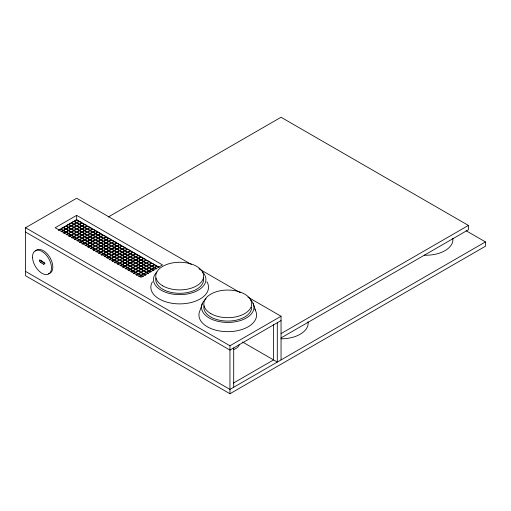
<?xml version="1.0" encoding="UTF-8"?>
<svg xmlns="http://www.w3.org/2000/svg" width="511" height="511" viewBox="0 0 511 511"><rect width="100%" height="100%" fill="white"/><g stroke="black" fill="none" stroke-linecap="round" stroke-linejoin="round"><path stroke-width="0.77" d="M202.401 303.387L199.897 310.745A28.833 16.646 0 0 0 228.877 331.658A28.833 16.646 0 0 0 254.951 309.506M43.633 264.232L44.521 263.657L44.521 262.807L39.488 259.901L39.488 260.872L40.375 262.354L43.633 264.232L44.974 263.452L41.717 261.575L41.129 260.591M466.115 230.742L485.45 241.907L485.45 246.232L229.95 393.745L25.55 275.736L25.55 227.746L76.65 198.242L191.28 264.423M76.65 215.355L55.188 227.746L141.023 277.301L162.485 264.915L76.65 215.355L76.65 219.679L159.049 267.259M58.541 230.135L76.65 219.679M108.191 217.047L281.037 117.255L468.402 225.428L468.402 229.758L281.037 337.931M39.488 260.872L40.829 260.099M40.375 262.354L42.387 261.191M80.674 242.137L98.106 232.071M102.13 254.529L119.568 244.462M123.592 266.914L141.023 256.848M25.55 227.746L229.95 345.755L281.05 316.252L281.05 359.916M281.05 320.576L229.95 350.08L25.55 232.071M281.037 333.606L468.402 225.428M233.355 383.122L273.557 359.916L273.557 324.511M485.45 241.907L229.95 389.42L25.55 271.411M198.875 268.805L240.311 292.726M247.905 297.115L281.05 316.252M242.463 341.968L277.301 362.082L277.301 322.741M253.086 303.336L255.589 310.688M233.699 347.914L233.699 387.255M229.95 345.755L229.95 393.745M35.393 251.086A13.388 7.729 60 0 1 50.084 257.812A13.388 7.729 60 0 1 48.379 273.768M120.417 265.861A1.897 1.092 0 0 1 123.592 265.369A1.897 1.092 0 0 0 126.76 264.877A1.897 1.092 0 0 0 124.441 263.535A1.897 1.092 0 0 0 123.592 265.369A1.897 1.092 0 0 1 122.742 267.202M123.1 267.406A1.897 1.092 0 0 1 126.274 266.914A1.897 1.092 0 0 0 129.443 266.423A1.897 1.092 0 0 0 127.124 265.088A1.897 1.092 0 0 0 126.274 266.914A1.897 1.092 0 0 1 125.419 268.748M117.734 264.308A1.897 1.092 0 0 1 120.724 263.727A1.897 1.092 0 0 1 120.513 265.541M104.512 256.305A1.897 1.092 0 0 1 107.495 256.075A1.897 1.092 0 0 0 110.67 255.583A1.897 1.092 0 0 0 108.345 254.242A1.897 1.092 0 0 0 107.495 256.075A1.897 1.092 0 0 1 107.099 257.8M107.003 258.112A1.897 1.092 0 0 1 109.993 257.531A1.897 1.092 0 0 1 109.782 259.345M114.988 263.044A1.897 1.092 0 0 1 117.83 262.098A1.897 1.092 0 0 1 117.83 263.995M101.574 255.302A1.897 1.092 0 0 1 104.423 254.35A1.897 1.092 0 0 1 104.423 256.247M98.891 253.75A1.897 1.092 0 0 1 100.622 252.664A1.897 1.092 0 0 1 102.66 253.565A1.897 1.092 0 0 1 101.28 254.81M112.305 261.498A1.897 1.092 0 0 1 114.036 260.406A1.897 1.092 0 0 1 116.067 261.306A1.897 1.092 0 0 1 114.694 262.552M109.622 259.946A1.897 1.092 0 0 1 111.353 258.853A1.897 1.092 0 0 1 113.385 259.76A1.897 1.092 0 0 1 112.011 261.006M77.685 240.815A1.897 1.092 0 0 1 80.974 240.815A1.897 1.092 0 0 1 79.333 242.457M80.368 242.367A1.897 1.092 0 0 1 83.657 242.367A1.897 1.092 0 0 1 82.009 244.009M74.817 239.531A1.897 1.092 0 0 1 77.991 239.039A1.897 1.092 0 0 0 81.16 238.548A1.897 1.092 0 0 0 78.841 237.206A1.897 1.092 0 0 0 77.991 239.039A1.897 1.092 0 0 1 77.135 240.873M61.403 231.79A1.897 1.092 0 0 1 64.578 231.298A1.897 1.092 0 0 0 67.752 230.806A1.897 1.092 0 0 0 65.427 229.465A1.897 1.092 0 0 0 64.578 231.298A1.897 1.092 0 0 1 63.728 233.131M64.086 233.335A1.897 1.092 0 0 1 67.26 232.844A1.897 1.092 0 0 0 70.435 232.352A1.897 1.092 0 0 0 68.11 231.017A1.897 1.092 0 0 0 67.26 232.844A1.897 1.092 0 0 1 66.411 234.677M72.134 237.985A1.897 1.092 0 0 1 75.309 237.494A1.897 1.092 0 0 0 78.477 237.002A1.897 1.092 0 0 0 76.158 235.66A1.897 1.092 0 0 0 75.309 237.494A1.897 1.092 0 0 1 74.453 239.327M58.72 230.237A1.897 1.092 0 0 1 61.895 229.746A1.897 1.092 0 0 0 65.069 229.26A1.897 1.092 0 0 0 62.744 227.919A1.897 1.092 0 0 0 61.895 229.746A1.897 1.092 0 0 1 61.045 231.579M69.451 236.433A1.897 1.092 0 0 1 72.626 235.941A1.897 1.092 0 0 0 75.794 235.45A1.897 1.092 0 0 0 73.475 234.108A1.897 1.092 0 0 0 72.626 235.941A1.897 1.092 0 0 1 71.776 237.775M66.769 234.888A1.897 1.092 0 0 1 68.928 234.089A1.897 1.092 0 0 1 70.492 235.264A1.897 1.092 0 0 1 68.602 236.261M143.214 276.489A1.897 1.092 0 0 1 142.365 274.663A1.897 1.092 0 0 1 145.539 275.148M139.19 276.7A1.897 1.092 0 0 1 141.023 275.889A1.897 1.092 0 0 1 142.856 276.7M125.783 268.958A1.897 1.092 0 0 1 128.957 268.467A1.897 1.092 0 0 0 132.125 267.975A1.897 1.092 0 0 0 129.807 266.633A1.897 1.092 0 0 0 128.957 268.467A1.897 1.092 0 0 1 128.101 270.3M128.465 270.504A1.897 1.092 0 0 1 131.448 269.917A1.897 1.092 0 0 1 131.244 271.737M136.514 275.148A1.897 1.092 0 0 1 139.682 274.663A1.897 1.092 0 0 0 142.856 274.171A1.897 1.092 0 0 0 140.531 272.829A1.897 1.092 0 0 0 139.682 274.663A1.897 1.092 0 0 1 138.832 276.489M145.897 274.944A1.897 1.092 0 0 1 145.047 273.11A1.897 1.092 0 0 1 148.222 273.602M148.58 273.398A1.897 1.092 0 0 1 147.73 271.565A1.897 1.092 0 0 1 150.905 272.056M150.809 271.737A1.897 1.092 0 0 1 150.598 269.917A1.897 1.092 0 0 1 153.587 270.504M153.945 270.3A1.897 1.092 0 0 1 153.096 268.467A1.897 1.092 0 0 1 156.27 268.958M133.831 273.602A1.897 1.092 0 0 1 136.999 273.11A1.897 1.092 0 0 1 136.15 274.944M131.148 272.056A1.897 1.092 0 0 1 134.316 271.565A1.897 1.092 0 0 0 137.491 271.073A1.897 1.092 0 0 0 135.172 269.731A1.897 1.092 0 0 0 134.316 271.565A1.897 1.092 0 0 1 133.467 273.398M156.628 268.748A1.897 1.092 0 0 1 155.778 266.914A1.897 1.092 0 0 1 158.953 267.406M96.272 251.923A1.897 1.092 0 0 1 99.262 251.335A1.897 1.092 0 0 1 99.057 253.149M83.05 243.913A1.897 1.092 0 0 1 86.199 243.792A1.897 1.092 0 0 1 85.184 245.516M85.548 245.727A1.897 1.092 0 0 1 88.716 245.235A1.897 1.092 0 0 0 91.891 244.743A1.897 1.092 0 0 0 89.566 243.402A1.897 1.092 0 0 0 88.716 245.235A1.897 1.092 0 0 1 87.866 247.069M93.781 250.109A1.897 1.092 0 0 1 96.93 249.988A1.897 1.092 0 0 1 95.915 251.712M91.099 248.557A1.897 1.092 0 0 1 94.248 248.442A1.897 1.092 0 0 1 93.232 250.166M88.416 247.011A1.897 1.092 0 0 1 91.565 246.89A1.897 1.092 0 0 1 90.549 248.614M206.885 281.721A28.833 16.646 0 0 1 179.731 303.885A28.833 16.646 0 0 1 152.457 281.772M202.382 271.903A26.233 15.145 0 0 1 179.731 294.643A26.233 15.145 0 0 1 156.941 271.948M203.314 277.313A23.928 13.816 0 0 1 180.357 293.308A23.928 13.816 0 0 1 155.887 278.08M250.454 299.682A26.233 15.145 0 0 1 244.149 319.107A26.233 15.145 0 0 1 209.944 318.404A26.233 15.145 0 0 1 206.048 298.769M251.68 307.258A23.928 13.816 0 0 1 226.545 321.074A23.928 13.816 0 0 1 203.953 305.859M239.282 344.369A11.568 6.681 0 0 1 233.54 349.575M308.031 321.821A27.102 15.643 0 0 1 281.037 338.825M452.816 238.235A27.102 15.643 0 0 1 424.251 255.213M32.544 257.327A13.388 7.729 60 0 0 47.038 274.548A13.388 7.729 60 0 0 46.431 255.27A13.388 7.729 60 0 0 32.544 257.327M120.909 263.817A1.897 1.092 0 0 0 124.084 263.331A1.897 1.092 0 0 0 121.759 261.99A1.897 1.092 0 0 0 120.909 263.817M110.178 257.627A1.897 1.092 0 0 0 113.353 257.135A1.897 1.092 0 0 0 111.028 255.794A1.897 1.092 0 0 0 110.178 257.627M104.812 254.529A1.897 1.092 0 0 0 107.987 254.037A1.897 1.092 0 0 0 105.662 252.696A1.897 1.092 0 0 0 104.812 254.529M110.178 254.529A1.897 1.092 0 0 0 113.353 254.037A1.897 1.092 0 0 0 111.028 252.696A1.897 1.092 0 0 0 110.178 254.529M112.861 256.075A1.897 1.092 0 0 0 116.035 255.583A1.897 1.092 0 0 0 113.71 254.242A1.897 1.092 0 0 0 112.861 256.075M126.274 263.817A1.897 1.092 0 0 0 129.443 263.331A1.897 1.092 0 0 0 127.124 261.99A1.897 1.092 0 0 0 126.274 263.817M112.861 259.173A1.897 1.092 0 0 0 116.035 258.681A1.897 1.092 0 0 0 113.71 257.34A1.897 1.092 0 0 0 112.861 259.173M118.226 262.271A1.897 1.092 0 0 0 121.401 261.779A1.897 1.092 0 0 0 119.076 260.438A1.897 1.092 0 0 0 118.226 262.271M115.543 260.725A1.897 1.092 0 0 0 118.718 260.233A1.897 1.092 0 0 0 116.393 258.892A1.897 1.092 0 0 0 115.543 260.725M120.909 260.725A1.897 1.092 0 0 0 124.084 260.233A1.897 1.092 0 0 0 121.759 258.892A1.897 1.092 0 0 0 120.909 260.725M123.592 262.271A1.897 1.092 0 0 0 126.76 261.779A1.897 1.092 0 0 0 124.441 260.438A1.897 1.092 0 0 0 123.592 262.271M102.526 253.149A1.897 1.092 0 0 0 105.368 252.204A1.897 1.092 0 0 0 102.526 251.259A1.897 1.092 0 0 0 102.526 253.149M107.495 252.977A1.897 1.092 0 0 0 110.67 252.485A1.897 1.092 0 0 0 108.345 251.144A1.897 1.092 0 0 0 107.495 252.977M132.03 260.897A1.897 1.092 0 0 0 134.872 259.946A1.897 1.092 0 0 0 132.03 259A1.897 1.092 0 0 0 132.03 260.897M128.957 262.271A1.897 1.092 0 0 0 132.125 261.779A1.897 1.092 0 0 0 129.807 260.438A1.897 1.092 0 0 0 128.957 262.271M118.226 252.977A1.897 1.092 0 0 0 121.401 252.485A1.897 1.092 0 0 0 119.076 251.144A1.897 1.092 0 0 0 118.226 252.977M113.25 250.058A1.897 1.092 0 0 0 116.099 249.106A1.897 1.092 0 0 0 113.25 248.161A1.897 1.092 0 0 0 113.25 250.058M115.543 251.431A1.897 1.092 0 0 0 118.718 250.939A1.897 1.092 0 0 0 116.393 249.598A1.897 1.092 0 0 0 115.543 251.431M110.178 251.431A1.897 1.092 0 0 0 113.353 250.939A1.897 1.092 0 0 0 111.028 249.598A1.897 1.092 0 0 0 110.178 251.431M110.568 248.506A1.897 1.092 0 0 0 113.416 247.56A1.897 1.092 0 0 0 110.568 246.609A1.897 1.092 0 0 0 110.568 248.506M115.933 248.506A1.897 1.092 0 0 0 118.782 247.56A1.897 1.092 0 0 0 115.933 246.609A1.897 1.092 0 0 0 115.933 248.506M126.274 260.725A1.897 1.092 0 0 0 129.443 260.233A1.897 1.092 0 0 0 127.124 258.892A1.897 1.092 0 0 0 126.274 260.725M128.957 259.173A1.897 1.092 0 0 0 132.125 258.681A1.897 1.092 0 0 0 129.807 257.34A1.897 1.092 0 0 0 128.957 259.173M115.543 254.529A1.897 1.092 0 0 0 118.718 254.037A1.897 1.092 0 0 0 116.393 252.696A1.897 1.092 0 0 0 115.543 254.529M118.226 256.075A1.897 1.092 0 0 0 121.401 255.583A1.897 1.092 0 0 0 119.076 254.242A1.897 1.092 0 0 0 118.226 256.075M115.543 257.627A1.897 1.092 0 0 0 118.718 257.135A1.897 1.092 0 0 0 116.393 255.794A1.897 1.092 0 0 0 115.543 257.627M105.209 251.604A1.897 1.092 0 0 0 108.051 250.658A1.897 1.092 0 0 0 105.209 249.707A1.897 1.092 0 0 0 105.209 251.604M107.885 250.058A1.897 1.092 0 0 0 110.734 249.106A1.897 1.092 0 0 0 107.885 248.161A1.897 1.092 0 0 0 107.885 250.058M120.909 257.627A1.897 1.092 0 0 0 124.084 257.135A1.897 1.092 0 0 0 121.759 255.794A1.897 1.092 0 0 0 120.909 257.627M118.226 259.173A1.897 1.092 0 0 0 121.401 258.681A1.897 1.092 0 0 0 119.076 257.34A1.897 1.092 0 0 0 118.226 259.173M134.316 262.271A1.897 1.092 0 0 0 137.491 261.779A1.897 1.092 0 0 0 135.172 260.438A1.897 1.092 0 0 0 134.316 262.271M118.226 249.879A1.897 1.092 0 0 0 121.401 249.387A1.897 1.092 0 0 0 119.076 248.052A1.897 1.092 0 0 0 118.226 249.879M112.861 252.977A1.897 1.092 0 0 0 116.035 252.485A1.897 1.092 0 0 0 113.71 251.144A1.897 1.092 0 0 0 112.861 252.977M120.909 251.431A1.897 1.092 0 0 0 124.084 250.939A1.897 1.092 0 0 0 121.759 249.598A1.897 1.092 0 0 0 120.909 251.431M131.64 257.627A1.897 1.092 0 0 0 134.808 257.135A1.897 1.092 0 0 0 132.49 255.794A1.897 1.092 0 0 0 131.64 257.627M134.316 259.173A1.897 1.092 0 0 0 137.491 258.681A1.897 1.092 0 0 0 135.172 257.34A1.897 1.092 0 0 0 134.316 259.173M123.592 259.173A1.897 1.092 0 0 0 126.76 258.681A1.897 1.092 0 0 0 124.441 257.34A1.897 1.092 0 0 0 123.592 259.173M123.592 256.075A1.897 1.092 0 0 0 126.76 255.583A1.897 1.092 0 0 0 124.441 254.242A1.897 1.092 0 0 0 123.592 256.075M128.957 265.369A1.897 1.092 0 0 0 132.125 264.877A1.897 1.092 0 0 0 129.807 263.535A1.897 1.092 0 0 0 128.957 265.369M136.999 257.627A1.897 1.092 0 0 0 140.174 257.135A1.897 1.092 0 0 0 137.855 255.794A1.897 1.092 0 0 0 136.999 257.627M139.682 259.173A1.897 1.092 0 0 0 142.856 258.681A1.897 1.092 0 0 0 140.531 257.34A1.897 1.092 0 0 0 139.682 259.173M131.64 263.817A1.897 1.092 0 0 0 134.808 263.331A1.897 1.092 0 0 0 132.49 261.99A1.897 1.092 0 0 0 131.64 263.817M128.957 256.075A1.897 1.092 0 0 0 132.125 255.583A1.897 1.092 0 0 0 129.807 254.242A1.897 1.092 0 0 0 128.957 256.075M126.274 254.529A1.897 1.092 0 0 0 129.443 254.037A1.897 1.092 0 0 0 127.124 252.696A1.897 1.092 0 0 0 126.274 254.529M134.316 256.075A1.897 1.092 0 0 0 137.491 255.583A1.897 1.092 0 0 0 135.172 254.242A1.897 1.092 0 0 0 134.316 256.075M123.592 252.977A1.897 1.092 0 0 0 126.76 252.485A1.897 1.092 0 0 0 124.441 251.144A1.897 1.092 0 0 0 123.592 252.977M131.64 254.529A1.897 1.092 0 0 0 134.808 254.037A1.897 1.092 0 0 0 132.49 252.696A1.897 1.092 0 0 0 131.64 254.529M126.274 257.627A1.897 1.092 0 0 0 129.443 257.135A1.897 1.092 0 0 0 127.124 255.794A1.897 1.092 0 0 0 126.274 257.627M129.347 253.149A1.897 1.092 0 0 0 132.189 252.204A1.897 1.092 0 0 0 129.347 251.259A1.897 1.092 0 0 0 129.347 253.149M120.909 254.529A1.897 1.092 0 0 0 124.084 254.037A1.897 1.092 0 0 0 121.759 252.696A1.897 1.092 0 0 0 120.909 254.529M113.25 246.96A1.897 1.092 0 0 0 116.099 246.008A1.897 1.092 0 0 0 113.25 245.063A1.897 1.092 0 0 0 113.25 246.96M118.226 246.781A1.897 1.092 0 0 0 121.401 246.296A1.897 1.092 0 0 0 119.076 244.954A1.897 1.092 0 0 0 118.226 246.781M120.909 248.333A1.897 1.092 0 0 0 124.084 247.841A1.897 1.092 0 0 0 121.759 246.5A1.897 1.092 0 0 0 120.909 248.333M137.395 260.897A1.897 1.092 0 0 0 140.238 259.946A1.897 1.092 0 0 0 137.395 259A1.897 1.092 0 0 0 137.395 260.897M123.592 249.879A1.897 1.092 0 0 0 126.76 249.387A1.897 1.092 0 0 0 124.441 248.052A1.897 1.092 0 0 0 123.592 249.879M126.274 251.431A1.897 1.092 0 0 0 129.443 250.939A1.897 1.092 0 0 0 127.124 249.598A1.897 1.092 0 0 0 126.274 251.431M115.933 245.408A1.897 1.092 0 0 0 118.782 244.462A1.897 1.092 0 0 0 115.933 243.511A1.897 1.092 0 0 0 115.933 245.408M80.674 240.592A1.897 1.092 0 0 0 83.842 240.1A1.897 1.092 0 0 0 81.524 238.758A1.897 1.092 0 0 0 80.674 240.592M67.26 229.746A1.897 1.092 0 0 0 70.435 229.26A1.897 1.092 0 0 0 68.11 227.919A1.897 1.092 0 0 0 67.26 229.746M69.943 231.298A1.897 1.092 0 0 0 73.118 230.806A1.897 1.092 0 0 0 70.793 229.465A1.897 1.092 0 0 0 69.943 231.298M83.35 239.039A1.897 1.092 0 0 0 86.525 238.548A1.897 1.092 0 0 0 84.206 237.206A1.897 1.092 0 0 0 83.35 239.039M83.35 242.137A1.897 1.092 0 0 0 86.525 241.646A1.897 1.092 0 0 0 84.206 240.304A1.897 1.092 0 0 0 83.35 242.137M69.943 234.396A1.897 1.092 0 0 0 73.118 233.904A1.897 1.092 0 0 0 70.793 232.562A1.897 1.092 0 0 0 69.943 234.396M77.991 235.941A1.897 1.092 0 0 0 81.16 235.45A1.897 1.092 0 0 0 78.841 234.108A1.897 1.092 0 0 0 77.991 235.941M80.674 237.494A1.897 1.092 0 0 0 83.842 237.002A1.897 1.092 0 0 0 81.524 235.66A1.897 1.092 0 0 0 80.674 237.494M64.578 228.2A1.897 1.092 0 0 0 67.752 227.708A1.897 1.092 0 0 0 65.427 226.367A1.897 1.092 0 0 0 64.578 228.2M88.716 235.941A1.897 1.092 0 0 0 91.891 235.45A1.897 1.092 0 0 0 89.566 234.108A1.897 1.092 0 0 0 88.716 235.941M86.033 237.494A1.897 1.092 0 0 0 89.208 237.002A1.897 1.092 0 0 0 86.889 235.66A1.897 1.092 0 0 0 86.033 237.494M75.309 228.2A1.897 1.092 0 0 0 78.477 227.708A1.897 1.092 0 0 0 76.158 226.367A1.897 1.092 0 0 0 75.309 228.2M69.943 225.102A1.897 1.092 0 0 0 73.118 224.61A1.897 1.092 0 0 0 70.793 223.269A1.897 1.092 0 0 0 69.943 225.102M72.626 226.654A1.897 1.092 0 0 0 75.794 226.162A1.897 1.092 0 0 0 73.475 224.821A1.897 1.092 0 0 0 72.626 226.654M67.26 226.654A1.897 1.092 0 0 0 70.435 226.162A1.897 1.092 0 0 0 68.11 224.821A1.897 1.092 0 0 0 67.26 226.654M72.626 223.556A1.897 1.092 0 0 0 75.794 223.064A1.897 1.092 0 0 0 73.475 221.723A1.897 1.092 0 0 0 72.626 223.556M83.35 235.941A1.897 1.092 0 0 0 86.525 235.45A1.897 1.092 0 0 0 84.206 234.108A1.897 1.092 0 0 0 83.35 235.941M86.033 234.396A1.897 1.092 0 0 0 89.208 233.904A1.897 1.092 0 0 0 86.889 232.562A1.897 1.092 0 0 0 86.033 234.396M72.626 229.746A1.897 1.092 0 0 0 75.794 229.26A1.897 1.092 0 0 0 73.475 227.919A1.897 1.092 0 0 0 72.626 229.746M75.309 231.298A1.897 1.092 0 0 0 78.477 230.806A1.897 1.092 0 0 0 76.158 229.465A1.897 1.092 0 0 0 75.309 231.298M72.626 232.844A1.897 1.092 0 0 0 75.794 232.352A1.897 1.092 0 0 0 73.475 231.017A1.897 1.092 0 0 0 72.626 232.844M77.991 232.844A1.897 1.092 0 0 0 81.16 232.352A1.897 1.092 0 0 0 78.841 231.017A1.897 1.092 0 0 0 77.991 232.844M75.309 234.396A1.897 1.092 0 0 0 78.477 233.904A1.897 1.092 0 0 0 76.158 232.562A1.897 1.092 0 0 0 75.309 234.396M91.399 237.494A1.897 1.092 0 0 0 94.573 237.002A1.897 1.092 0 0 0 92.248 235.66A1.897 1.092 0 0 0 91.399 237.494M75.309 225.102A1.897 1.092 0 0 0 78.477 224.61A1.897 1.092 0 0 0 76.158 223.269A1.897 1.092 0 0 0 75.309 225.102M69.943 228.2A1.897 1.092 0 0 0 73.118 227.708A1.897 1.092 0 0 0 70.793 226.367A1.897 1.092 0 0 0 69.943 228.2M77.991 226.654A1.897 1.092 0 0 0 81.16 226.162A1.897 1.092 0 0 0 78.841 224.821A1.897 1.092 0 0 0 77.991 226.654M88.716 232.844A1.897 1.092 0 0 0 91.891 232.352A1.897 1.092 0 0 0 89.566 231.017A1.897 1.092 0 0 0 88.716 232.844M91.399 234.396A1.897 1.092 0 0 0 94.573 233.904A1.897 1.092 0 0 0 92.248 232.562A1.897 1.092 0 0 0 91.399 234.396M80.674 234.396A1.897 1.092 0 0 0 83.842 233.904A1.897 1.092 0 0 0 81.524 232.562A1.897 1.092 0 0 0 80.674 234.396M80.674 231.298A1.897 1.092 0 0 0 83.842 230.806A1.897 1.092 0 0 0 81.524 229.465A1.897 1.092 0 0 0 80.674 231.298M86.033 240.592A1.897 1.092 0 0 0 89.208 240.1A1.897 1.092 0 0 0 86.889 238.758A1.897 1.092 0 0 0 86.033 240.592M94.081 232.844A1.897 1.092 0 0 0 97.256 232.352A1.897 1.092 0 0 0 94.931 231.017A1.897 1.092 0 0 0 94.081 232.844M96.764 234.396A1.897 1.092 0 0 0 99.939 233.904A1.897 1.092 0 0 0 97.614 232.562A1.897 1.092 0 0 0 96.764 234.396M88.716 239.039A1.897 1.092 0 0 0 91.891 238.548A1.897 1.092 0 0 0 89.566 237.206A1.897 1.092 0 0 0 88.716 239.039M86.033 231.298A1.897 1.092 0 0 0 89.208 230.806A1.897 1.092 0 0 0 86.889 229.465A1.897 1.092 0 0 0 86.033 231.298M83.35 229.746A1.897 1.092 0 0 0 86.525 229.26A1.897 1.092 0 0 0 84.206 227.919A1.897 1.092 0 0 0 83.35 229.746M91.399 231.298A1.897 1.092 0 0 0 94.573 230.806A1.897 1.092 0 0 0 92.248 229.465A1.897 1.092 0 0 0 91.399 231.298M80.674 228.2A1.897 1.092 0 0 0 83.842 227.708A1.897 1.092 0 0 0 81.524 226.367A1.897 1.092 0 0 0 80.674 228.2M88.716 229.746A1.897 1.092 0 0 0 91.891 229.26A1.897 1.092 0 0 0 89.566 227.919A1.897 1.092 0 0 0 88.716 229.746M83.35 232.844A1.897 1.092 0 0 0 86.525 232.352A1.897 1.092 0 0 0 84.206 231.017A1.897 1.092 0 0 0 83.35 232.844M86.033 228.2A1.897 1.092 0 0 0 89.208 227.708A1.897 1.092 0 0 0 86.889 226.367A1.897 1.092 0 0 0 86.033 228.2M77.991 229.746A1.897 1.092 0 0 0 81.16 229.26A1.897 1.092 0 0 0 78.841 227.919A1.897 1.092 0 0 0 77.991 229.746M75.309 222.004A1.897 1.092 0 0 0 78.477 221.512A1.897 1.092 0 0 0 76.158 220.171A1.897 1.092 0 0 0 75.309 222.004M77.991 223.556A1.897 1.092 0 0 0 81.16 223.064A1.897 1.092 0 0 0 78.841 221.723A1.897 1.092 0 0 0 77.991 223.556M94.081 235.941A1.897 1.092 0 0 0 97.256 235.45A1.897 1.092 0 0 0 94.931 234.108A1.897 1.092 0 0 0 94.081 235.941M80.674 225.102A1.897 1.092 0 0 0 83.842 224.61A1.897 1.092 0 0 0 81.524 223.269A1.897 1.092 0 0 0 80.674 225.102M83.35 226.654A1.897 1.092 0 0 0 86.525 226.162A1.897 1.092 0 0 0 84.206 224.821A1.897 1.092 0 0 0 83.35 226.654M131.64 270.012A1.897 1.092 0 0 0 134.808 269.521A1.897 1.092 0 0 0 132.49 268.179A1.897 1.092 0 0 0 131.64 270.012M131.64 266.914A1.897 1.092 0 0 0 134.808 266.423A1.897 1.092 0 0 0 132.49 265.088A1.897 1.092 0 0 0 131.64 266.914M134.316 268.467A1.897 1.092 0 0 0 137.491 267.975A1.897 1.092 0 0 0 135.172 266.633A1.897 1.092 0 0 0 134.316 268.467M137.395 273.283A1.897 1.092 0 0 0 140.238 272.337A1.897 1.092 0 0 0 137.395 271.386A1.897 1.092 0 0 0 137.395 273.283M142.761 273.283A1.897 1.092 0 0 0 145.603 272.337A1.897 1.092 0 0 0 142.761 271.386A1.897 1.092 0 0 0 142.761 273.283M139.682 265.369A1.897 1.092 0 0 0 142.856 264.877A1.897 1.092 0 0 0 140.531 263.535A1.897 1.092 0 0 0 139.682 265.369M136.999 263.817A1.897 1.092 0 0 0 140.174 263.331A1.897 1.092 0 0 0 137.855 261.99A1.897 1.092 0 0 0 136.999 263.817M136.999 266.914A1.897 1.092 0 0 0 140.174 266.423A1.897 1.092 0 0 0 137.855 265.088A1.897 1.092 0 0 0 136.999 266.914M139.682 268.467A1.897 1.092 0 0 0 142.856 267.975A1.897 1.092 0 0 0 140.531 266.633A1.897 1.092 0 0 0 139.682 268.467M136.999 270.012A1.897 1.092 0 0 0 140.174 269.521A1.897 1.092 0 0 0 137.855 268.179A1.897 1.092 0 0 0 136.999 270.012M142.365 270.012A1.897 1.092 0 0 0 145.539 269.521A1.897 1.092 0 0 0 143.214 268.179A1.897 1.092 0 0 0 142.365 270.012M139.682 271.565A1.897 1.092 0 0 0 142.856 271.073A1.897 1.092 0 0 0 140.531 269.731A1.897 1.092 0 0 0 139.682 271.565M139.682 262.271A1.897 1.092 0 0 0 142.856 261.779A1.897 1.092 0 0 0 140.531 260.438A1.897 1.092 0 0 0 139.682 262.271M134.316 265.369A1.897 1.092 0 0 0 137.491 264.877A1.897 1.092 0 0 0 135.172 263.535A1.897 1.092 0 0 0 134.316 265.369M142.365 263.817A1.897 1.092 0 0 0 145.539 263.331A1.897 1.092 0 0 0 143.214 261.99A1.897 1.092 0 0 0 142.365 263.817M145.047 271.565A1.897 1.092 0 0 0 148.222 271.073A1.897 1.092 0 0 0 145.897 269.731A1.897 1.092 0 0 0 145.047 271.565M145.047 268.467A1.897 1.092 0 0 0 148.222 267.975A1.897 1.092 0 0 0 145.897 266.633A1.897 1.092 0 0 0 145.047 268.467M150.413 268.467A1.897 1.092 0 0 0 153.587 267.975A1.897 1.092 0 0 0 151.262 266.633A1.897 1.092 0 0 0 150.413 268.467M147.73 266.914A1.897 1.092 0 0 0 150.905 266.423A1.897 1.092 0 0 0 148.58 265.088A1.897 1.092 0 0 0 147.73 266.914M145.047 265.369A1.897 1.092 0 0 0 148.222 264.877A1.897 1.092 0 0 0 145.897 263.535A1.897 1.092 0 0 0 145.047 265.369M153.096 266.914A1.897 1.092 0 0 0 156.27 266.423A1.897 1.092 0 0 0 153.945 265.088A1.897 1.092 0 0 0 153.096 266.914M147.73 270.012A1.897 1.092 0 0 0 150.905 269.521A1.897 1.092 0 0 0 148.58 268.179A1.897 1.092 0 0 0 147.73 270.012M150.413 265.369A1.897 1.092 0 0 0 153.587 264.877A1.897 1.092 0 0 0 151.262 263.535A1.897 1.092 0 0 0 150.413 265.369M142.365 266.914A1.897 1.092 0 0 0 145.539 266.423A1.897 1.092 0 0 0 143.214 265.088A1.897 1.092 0 0 0 142.365 266.914M142.365 260.725A1.897 1.092 0 0 0 145.539 260.233A1.897 1.092 0 0 0 143.214 258.892A1.897 1.092 0 0 0 142.365 260.725M145.047 262.271A1.897 1.092 0 0 0 148.222 261.779A1.897 1.092 0 0 0 145.897 260.438A1.897 1.092 0 0 0 145.047 262.271M147.73 263.817A1.897 1.092 0 0 0 150.905 263.331A1.897 1.092 0 0 0 148.58 261.99A1.897 1.092 0 0 0 147.73 263.817M99.447 251.431A1.897 1.092 0 0 0 102.622 250.939A1.897 1.092 0 0 0 100.297 249.598A1.897 1.092 0 0 0 99.447 251.431M86.033 243.69A1.897 1.092 0 0 0 89.208 243.198A1.897 1.092 0 0 0 86.889 241.856A1.897 1.092 0 0 0 86.033 243.69M88.716 242.137A1.897 1.092 0 0 0 91.891 241.646A1.897 1.092 0 0 0 89.566 240.304A1.897 1.092 0 0 0 88.716 242.137M91.399 243.69A1.897 1.092 0 0 0 94.573 243.198A1.897 1.092 0 0 0 92.248 241.856A1.897 1.092 0 0 0 91.399 243.69M91.399 246.781A1.897 1.092 0 0 0 94.573 246.296A1.897 1.092 0 0 0 92.248 244.954A1.897 1.092 0 0 0 91.399 246.781M96.764 249.879A1.897 1.092 0 0 0 99.939 249.387A1.897 1.092 0 0 0 97.614 248.052A1.897 1.092 0 0 0 96.764 249.879M94.081 248.333A1.897 1.092 0 0 0 97.256 247.841A1.897 1.092 0 0 0 94.931 246.5A1.897 1.092 0 0 0 94.081 248.333M99.447 248.333A1.897 1.092 0 0 0 102.622 247.841A1.897 1.092 0 0 0 100.297 246.5A1.897 1.092 0 0 0 99.447 248.333M102.13 249.879A1.897 1.092 0 0 0 105.304 249.387A1.897 1.092 0 0 0 102.979 248.052A1.897 1.092 0 0 0 102.13 249.879M96.764 240.592A1.897 1.092 0 0 0 99.939 240.1A1.897 1.092 0 0 0 97.614 238.758A1.897 1.092 0 0 0 96.764 240.592M94.081 239.039A1.897 1.092 0 0 0 97.256 238.548A1.897 1.092 0 0 0 94.931 237.206A1.897 1.092 0 0 0 94.081 239.039M104.812 248.333A1.897 1.092 0 0 0 107.987 247.841A1.897 1.092 0 0 0 105.662 246.5A1.897 1.092 0 0 0 104.812 248.333M107.495 246.781A1.897 1.092 0 0 0 110.67 246.296A1.897 1.092 0 0 0 108.345 244.954A1.897 1.092 0 0 0 107.495 246.781M94.081 242.137A1.897 1.092 0 0 0 97.256 241.646A1.897 1.092 0 0 0 94.931 240.304A1.897 1.092 0 0 0 94.081 242.137M96.764 243.69A1.897 1.092 0 0 0 99.939 243.198A1.897 1.092 0 0 0 97.614 241.856A1.897 1.092 0 0 0 96.764 243.69M94.081 245.235A1.897 1.092 0 0 0 97.256 244.743A1.897 1.092 0 0 0 94.931 243.402A1.897 1.092 0 0 0 94.081 245.235M99.447 245.235A1.897 1.092 0 0 0 102.622 244.743A1.897 1.092 0 0 0 100.297 243.402A1.897 1.092 0 0 0 99.447 245.235M96.764 246.781A1.897 1.092 0 0 0 99.939 246.296A1.897 1.092 0 0 0 97.614 244.954A1.897 1.092 0 0 0 96.764 246.781M96.764 237.494A1.897 1.092 0 0 0 99.939 237.002A1.897 1.092 0 0 0 97.614 235.66A1.897 1.092 0 0 0 96.764 237.494M91.399 240.592A1.897 1.092 0 0 0 94.573 240.1A1.897 1.092 0 0 0 92.248 238.758A1.897 1.092 0 0 0 91.399 240.592M99.447 239.039A1.897 1.092 0 0 0 102.622 238.548A1.897 1.092 0 0 0 100.297 237.206A1.897 1.092 0 0 0 99.447 239.039M110.178 245.235A1.897 1.092 0 0 0 113.353 244.743A1.897 1.092 0 0 0 111.028 243.402A1.897 1.092 0 0 0 110.178 245.235M102.13 246.781A1.897 1.092 0 0 0 105.304 246.296A1.897 1.092 0 0 0 102.979 244.954A1.897 1.092 0 0 0 102.13 246.781M102.13 243.69A1.897 1.092 0 0 0 105.304 243.198A1.897 1.092 0 0 0 102.979 241.856A1.897 1.092 0 0 0 102.13 243.69M107.495 243.69A1.897 1.092 0 0 0 110.67 243.198A1.897 1.092 0 0 0 108.345 241.856A1.897 1.092 0 0 0 107.495 243.69M104.812 242.137A1.897 1.092 0 0 0 107.987 241.646A1.897 1.092 0 0 0 105.662 240.304A1.897 1.092 0 0 0 104.812 242.137M112.861 243.69A1.897 1.092 0 0 0 116.035 243.198A1.897 1.092 0 0 0 113.71 241.856A1.897 1.092 0 0 0 112.861 243.69M102.13 240.592A1.897 1.092 0 0 0 105.304 240.1A1.897 1.092 0 0 0 102.979 238.758A1.897 1.092 0 0 0 102.13 240.592M110.568 242.31A1.897 1.092 0 0 0 113.416 241.364A1.897 1.092 0 0 0 110.568 240.413A1.897 1.092 0 0 0 110.568 242.31M104.812 245.235A1.897 1.092 0 0 0 107.987 244.743A1.897 1.092 0 0 0 105.662 243.402A1.897 1.092 0 0 0 104.812 245.235M107.495 240.592A1.897 1.092 0 0 0 110.67 240.1A1.897 1.092 0 0 0 108.345 238.758A1.897 1.092 0 0 0 107.495 240.592M99.447 242.137A1.897 1.092 0 0 0 102.622 241.646A1.897 1.092 0 0 0 100.297 240.304A1.897 1.092 0 0 0 99.447 242.137M99.447 235.941A1.897 1.092 0 0 0 102.622 235.45A1.897 1.092 0 0 0 100.297 234.108A1.897 1.092 0 0 0 99.447 235.941M102.13 237.494A1.897 1.092 0 0 0 105.304 237.002A1.897 1.092 0 0 0 102.979 235.66A1.897 1.092 0 0 0 102.13 237.494M104.812 239.039A1.897 1.092 0 0 0 107.987 238.548A1.897 1.092 0 0 0 105.662 237.206A1.897 1.092 0 0 0 104.812 239.039M162.792 285.873A23.928 13.816 0 0 0 202.81 279.645A23.928 13.816 0 0 0 173.453 262.75A23.928 13.816 0 0 0 162.792 285.873M210.864 313.658A23.928 13.816 0 0 0 250.875 307.424A23.928 13.816 0 0 0 221.525 290.535A23.928 13.816 0 0 0 210.864 313.658"/></g></svg>
